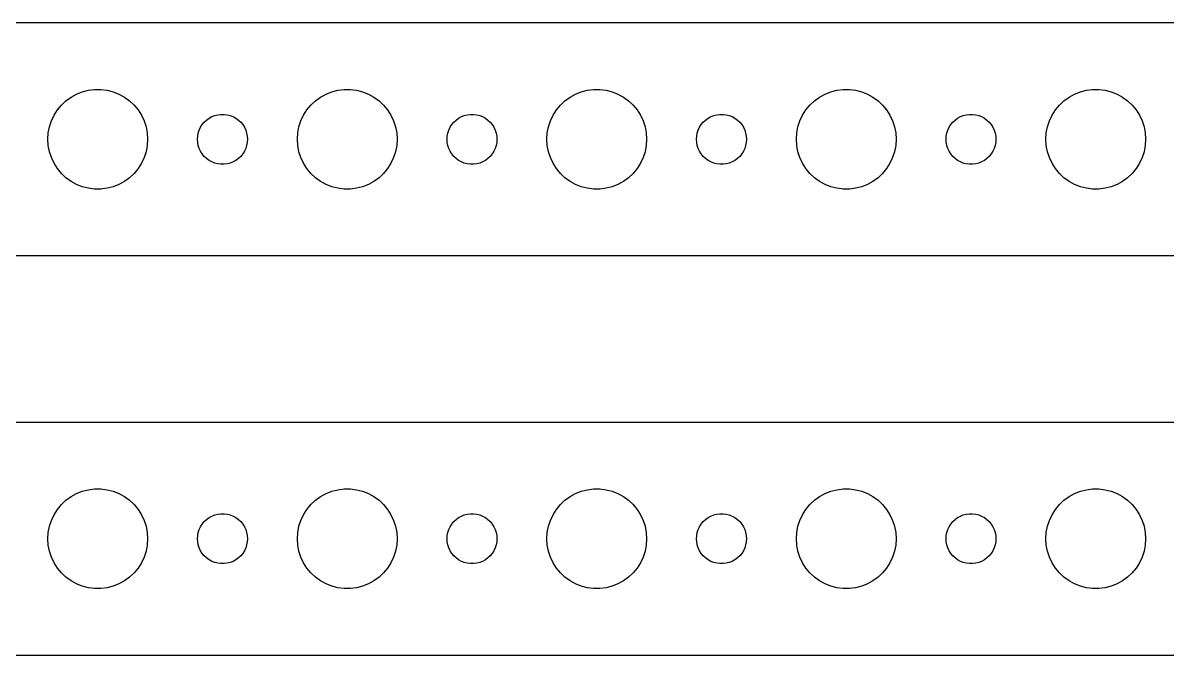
# Model space of a CAD drawing. Header units: metres. Extents: x -254 to 254, y 17 to 55.
# Drawn here: x -132 to -63.2, y 17 to 55 of the extents above; entities that cross this region are included whole.
import ezdxf

# ---------------------------------------------------------------- set-up
doc = ezdxf.new("R2010")
doc.units = ezdxf.units.M

msp = doc.modelspace()

# ---------------------------------------------------------------- linework, layer by layer
for p, q in [((249.814, 54.9901), (-249.814, 54.9901)), ((-128.427, 50.8532), (-128.062, 50.9469)), ((-128.062, 50.9469), (-127.688, 50.9941)), ((-127.688, 50.9941), (-127.312, 50.9941)), ((-127.312, 50.9941), (-126.938, 50.9469)), ((-126.938, 50.9469), (-126.573, 50.8532)), ((-113.427, 50.8532), (-113.062, 50.9469)), ((-113.062, 50.9469), (-112.688, 50.9941)), ((-112.688, 50.9941), (-112.312, 50.9941)), ((-112.312, 50.9941), (-111.938, 50.9469)), ((-111.938, 50.9469), (-111.573, 50.8532)), ((-98.427, 50.8532), (-98.0621, 50.9469)), ((-98.0621, 50.9469), (-97.6884, 50.9941)), ((-97.6884, 50.9941), (-97.3116, 50.9941)), ((-97.3116, 50.9941), (-96.9379, 50.9469)), ((-96.9379, 50.9469), (-96.573, 50.8532)), ((-83.427, 50.8532), (-83.0621, 50.9469)), ((-83.0621, 50.9469), (-82.6884, 50.9941)), ((-82.6884, 50.9941), (-82.3116, 50.9941)), ((-82.3116, 50.9941), (-81.9379, 50.9469)), ((-81.9379, 50.9469), (-81.573, 50.8532)), ((-68.427, 50.8532), (-68.0621, 50.9469)), ((-68.0621, 50.9469), (-67.6884, 50.9941)), ((-67.6884, 50.9941), (-67.3116, 50.9941)), ((-67.3116, 50.9941), (-66.9379, 50.9469)), ((-66.9379, 50.9469), (-66.573, 50.8532)), ((-129.687, 50.0536), (-129.412, 50.3115)), ((-129.412, 50.3115), (-129.107, 50.533)), ((-129.107, 50.533), (-128.777, 50.7145)), ((-128.777, 50.7145), (-128.427, 50.8532)), ((-126.573, 50.8532), (-126.223, 50.7145)), ((-126.223, 50.7145), (-125.893, 50.533)), ((-125.893, 50.533), (-125.588, 50.3115)), ((-125.588, 50.3115), (-125.313, 50.0536)), ((-114.687, 50.0536), (-114.412, 50.3115)), ((-114.412, 50.3115), (-114.107, 50.533)), ((-114.107, 50.533), (-113.777, 50.7145)), ((-113.777, 50.7145), (-113.427, 50.8532)), ((-111.573, 50.8532), (-111.223, 50.7145)), ((-111.223, 50.7145), (-110.893, 50.533)), ((-110.893, 50.533), (-110.588, 50.3115)), ((-110.588, 50.3115), (-110.313, 50.0536)), ((-99.6869, 50.0536), (-99.4123, 50.3115)), ((-99.4123, 50.3115), (-99.1075, 50.533)), ((-99.1075, 50.533), (-98.7773, 50.7145)), ((-98.7773, 50.7145), (-98.427, 50.8532)), ((-96.573, 50.8532), (-96.2227, 50.7145)), ((-96.2227, 50.7145), (-95.8925, 50.533)), ((-95.8925, 50.533), (-95.5877, 50.3115)), ((-95.5877, 50.3115), (-95.3131, 50.0536)), ((-84.6869, 50.0536), (-84.4123, 50.3115)), ((-84.4123, 50.3115), (-84.1075, 50.533)), ((-84.1075, 50.533), (-83.7773, 50.7145)), ((-83.7773, 50.7145), (-83.427, 50.8532)), ((-81.573, 50.8532), (-81.2227, 50.7145)), ((-81.2227, 50.7145), (-80.8925, 50.533)), ((-80.8925, 50.533), (-80.5877, 50.3115)), ((-80.5877, 50.3115), (-80.3131, 50.0536)), ((-69.6869, 50.0536), (-69.4123, 50.3115)), ((-69.4123, 50.3115), (-69.1075, 50.533)), ((-69.1075, 50.533), (-68.7773, 50.7145)), ((-68.7773, 50.7145), (-68.427, 50.8532)), ((-66.573, 50.8532), (-66.2227, 50.7145)), ((-66.2227, 50.7145), (-65.8925, 50.533)), ((-65.8925, 50.533), (-65.5877, 50.3115)), ((-65.5877, 50.3115), (-65.3131, 50.0536)), ((-130.129, 49.4453), (-129.927, 49.7634)), ((-129.927, 49.7634), (-129.687, 50.0536)), ((-125.313, 50.0536), (-125.073, 49.7634)), ((-125.073, 49.7634), (-124.871, 49.4453)), ((-115.129, 49.4453), (-114.927, 49.7634)), ((-114.927, 49.7634), (-114.687, 50.0536)), ((-110.313, 50.0536), (-110.073, 49.7634)), ((-110.073, 49.7634), (-109.871, 49.4453)), ((-100.129, 49.4453), (-99.927, 49.7634)), ((-99.927, 49.7634), (-99.6869, 50.0536)), ((-95.3131, 50.0536), (-95.073, 49.7634)), ((-95.073, 49.7634), (-94.8711, 49.4453)), ((-85.1289, 49.4453), (-84.927, 49.7634)), ((-84.927, 49.7634), (-84.6869, 50.0536)), ((-80.3131, 50.0536), (-80.073, 49.7634)), ((-80.073, 49.7634), (-79.8711, 49.4453)), ((-70.1289, 49.4453), (-69.927, 49.7634)), ((-69.927, 49.7634), (-69.6869, 50.0536)), ((-65.3131, 50.0536), (-65.073, 49.7634)), ((-65.073, 49.7634), (-64.8711, 49.4453)), ((-130.406, 48.7461), (-130.289, 49.1044)), ((-130.289, 49.1044), (-130.129, 49.4453)), ((-124.871, 49.4453), (-124.711, 49.1044)), ((-124.711, 49.1044), (-124.594, 48.7461)), ((-121.314, 48.7226), (-121.214, 48.8817)), ((-121.214, 48.8817), (-121.093, 49.0268)), ((-121.093, 49.0268), (-120.956, 49.1558)), ((-120.956, 49.1558), (-120.804, 49.2665)), ((-120.804, 49.2665), (-120.639, 49.3572)), ((-120.639, 49.3572), (-120.464, 49.4266)), ((-120.464, 49.4266), (-120.281, 49.4734)), ((-120.281, 49.4734), (-120.094, 49.497)), ((-120.094, 49.497), (-119.906, 49.497)), ((-119.906, 49.497), (-119.719, 49.4734)), ((-119.719, 49.4734), (-119.536, 49.4266)), ((-119.536, 49.4266), (-119.361, 49.3572)), ((-119.361, 49.3572), (-119.196, 49.2665)), ((-119.196, 49.2665), (-119.044, 49.1558)), ((-119.044, 49.1558), (-118.907, 49.0268)), ((-118.907, 49.0268), (-118.786, 48.8817)), ((-118.786, 48.8817), (-118.686, 48.7226)), ((-115.406, 48.7461), (-115.289, 49.1044)), ((-115.289, 49.1044), (-115.129, 49.4453)), ((-109.871, 49.4453), (-109.711, 49.1044)), ((-109.711, 49.1044), (-109.594, 48.7461)), ((-106.314, 48.7226), (-106.214, 48.8817)), ((-106.214, 48.8817), (-106.093, 49.0268)), ((-106.093, 49.0268), (-105.956, 49.1558)), ((-105.956, 49.1558), (-105.804, 49.2665)), ((-105.804, 49.2665), (-105.639, 49.3572)), ((-105.639, 49.3572), (-105.464, 49.4266)), ((-105.464, 49.4266), (-105.281, 49.4734)), ((-105.281, 49.4734), (-105.094, 49.497)), ((-105.094, 49.497), (-104.906, 49.497)), ((-104.906, 49.497), (-104.719, 49.4734)), ((-104.719, 49.4734), (-104.536, 49.4266)), ((-104.536, 49.4266), (-104.361, 49.3572)), ((-104.361, 49.3572), (-104.196, 49.2665)), ((-104.196, 49.2665), (-104.044, 49.1558)), ((-104.044, 49.1558), (-103.907, 49.0268)), ((-103.907, 49.0268), (-103.786, 48.8817)), ((-103.786, 48.8817), (-103.686, 48.7226)), ((-100.406, 48.7461), (-100.289, 49.1044)), ((-100.289, 49.1044), (-100.129, 49.4453)), ((-94.8711, 49.4453), (-94.7107, 49.1044)), ((-94.7107, 49.1044), (-94.5943, 48.7461)), ((-91.3145, 48.7226), (-91.2135, 48.8817)), ((-91.2135, 48.8817), (-91.0934, 49.0268)), ((-91.0934, 49.0268), (-90.9561, 49.1558)), ((-90.9561, 49.1558), (-90.8037, 49.2665)), ((-90.8037, 49.2665), (-90.6387, 49.3572)), ((-90.6387, 49.3572), (-90.4635, 49.4266)), ((-90.4635, 49.4266), (-90.2811, 49.4734)), ((-90.2811, 49.4734), (-90.0942, 49.497)), ((-90.0942, 49.497), (-89.9058, 49.497)), ((-89.9058, 49.497), (-89.7189, 49.4734)), ((-89.7189, 49.4734), (-89.5365, 49.4266)), ((-89.5365, 49.4266), (-89.3613, 49.3572)), ((-89.3613, 49.3572), (-89.1963, 49.2665)), ((-89.1963, 49.2665), (-89.0439, 49.1558)), ((-89.0439, 49.1558), (-88.9065, 49.0268)), ((-88.9065, 49.0268), (-88.7865, 48.8817)), ((-88.7865, 48.8817), (-88.6855, 48.7226)), ((-85.4057, 48.7461), (-85.2893, 49.1044)), ((-85.2893, 49.1044), (-85.1289, 49.4453)), ((-79.8711, 49.4453), (-79.7107, 49.1044)), ((-79.7107, 49.1044), (-79.5943, 48.7461)), ((-76.3145, 48.7226), (-76.2135, 48.8817)), ((-76.2135, 48.8817), (-76.0934, 49.0268)), ((-76.0934, 49.0268), (-75.9561, 49.1558)), ((-75.9561, 49.1558), (-75.8037, 49.2665)), ((-75.8037, 49.2665), (-75.6387, 49.3572)), ((-75.6387, 49.3572), (-75.4635, 49.4266)), ((-75.4635, 49.4266), (-75.2811, 49.4734)), ((-75.2811, 49.4734), (-75.0942, 49.497)), ((-75.0942, 49.497), (-74.9058, 49.497)), ((-74.9058, 49.497), (-74.7189, 49.4734)), ((-74.7189, 49.4734), (-74.5365, 49.4266)), ((-74.5365, 49.4266), (-74.3613, 49.3572)), ((-74.3613, 49.3572), (-74.1963, 49.2665)), ((-74.1963, 49.2665), (-74.0439, 49.1558)), ((-74.0439, 49.1558), (-73.9065, 49.0268)), ((-73.9065, 49.0268), (-73.7865, 48.8817)), ((-73.7865, 48.8817), (-73.6855, 48.7226)), ((-70.4057, 48.7461), (-70.2893, 49.1044)), ((-70.2893, 49.1044), (-70.1289, 49.4453)), ((-64.8711, 49.4453), (-64.7107, 49.1044)), ((-64.7107, 49.1044), (-64.5943, 48.7461)), ((-130.5, 48), (-130.476, 48.376)), ((-130.476, 48.376), (-130.406, 48.7461)), ((-124.594, 48.7461), (-124.524, 48.376)), ((-124.524, 48.376), (-124.5, 48)), ((-121.5, 48), (-121.488, 48.188)), ((-121.488, 48.188), (-121.453, 48.373)), ((-121.453, 48.373), (-121.395, 48.5522)), ((-121.395, 48.5522), (-121.314, 48.7226)), ((-118.686, 48.7226), (-118.605, 48.5522)), ((-118.605, 48.5522), (-118.547, 48.373)), ((-118.547, 48.373), (-118.512, 48.188)), ((-118.512, 48.188), (-118.5, 48)), ((-115.5, 48), (-115.476, 48.376)), ((-115.476, 48.376), (-115.406, 48.7461)), ((-109.594, 48.7461), (-109.524, 48.376)), ((-109.524, 48.376), (-109.5, 48)), ((-106.5, 48), (-106.488, 48.188)), ((-106.488, 48.188), (-106.453, 48.373)), ((-106.453, 48.373), (-106.395, 48.5522)), ((-106.395, 48.5522), (-106.314, 48.7226)), ((-103.686, 48.7226), (-103.605, 48.5522)), ((-103.605, 48.5522), (-103.547, 48.373)), ((-103.547, 48.373), (-103.512, 48.188)), ((-103.512, 48.188), (-103.5, 48)), ((-100.5, 48), (-100.476, 48.376)), ((-100.476, 48.376), (-100.406, 48.7461)), ((-94.5943, 48.7461), (-94.5237, 48.376)), ((-94.5237, 48.376), (-94.5, 48)), ((-91.5, 48), (-91.4882, 48.188)), ((-91.4882, 48.188), (-91.4529, 48.373)), ((-91.4529, 48.373), (-91.3947, 48.5522)), ((-91.3947, 48.5522), (-91.3145, 48.7226)), ((-88.6855, 48.7226), (-88.6053, 48.5522)), ((-88.6053, 48.5522), (-88.5471, 48.373)), ((-88.5471, 48.373), (-88.5118, 48.188)), ((-88.5118, 48.188), (-88.5, 48)), ((-85.5, 48), (-85.4763, 48.376)), ((-85.4763, 48.376), (-85.4057, 48.7461)), ((-79.5943, 48.7461), (-79.5237, 48.376)), ((-79.5237, 48.376), (-79.5, 48)), ((-76.5, 48), (-76.4882, 48.188)), ((-76.4882, 48.188), (-76.4529, 48.373)), ((-76.4529, 48.373), (-76.3947, 48.5522)), ((-76.3947, 48.5522), (-76.3145, 48.7226)), ((-73.6855, 48.7226), (-73.6053, 48.5522)), ((-73.6053, 48.5522), (-73.5471, 48.373)), ((-73.5471, 48.373), (-73.5118, 48.188)), ((-73.5118, 48.188), (-73.5, 48)), ((-70.5, 48), (-70.4763, 48.376)), ((-70.4763, 48.376), (-70.4057, 48.7461)), ((-64.5943, 48.7461), (-64.5237, 48.376)), ((-64.5237, 48.376), (-64.5, 48)), ((-130.476, 47.624), (-130.5, 48)), ((-130.406, 47.2539), (-130.476, 47.624)), ((-124.524, 47.624), (-124.594, 47.2539)), ((-124.5, 48), (-124.524, 47.624)), ((-121.488, 47.812), (-121.5, 48)), ((-121.453, 47.627), (-121.488, 47.812)), ((-121.395, 47.4478), (-121.453, 47.627)), ((-118.547, 47.627), (-118.605, 47.4478)), ((-118.512, 47.812), (-118.547, 47.627)), ((-118.5, 48), (-118.512, 47.812)), ((-115.476, 47.624), (-115.5, 48)), ((-115.406, 47.2539), (-115.476, 47.624)), ((-109.524, 47.624), (-109.594, 47.2539)), ((-109.5, 48), (-109.524, 47.624)), ((-106.488, 47.812), (-106.5, 48)), ((-106.453, 47.627), (-106.488, 47.812)), ((-106.395, 47.4478), (-106.453, 47.627)), ((-103.547, 47.627), (-103.605, 47.4478)), ((-103.512, 47.812), (-103.547, 47.627)), ((-103.5, 48), (-103.512, 47.812)), ((-100.476, 47.624), (-100.5, 48)), ((-100.406, 47.2539), (-100.476, 47.624)), ((-94.5237, 47.624), (-94.5943, 47.2539)), ((-94.5, 48), (-94.5237, 47.624)), ((-91.4882, 47.812), (-91.5, 48)), ((-91.4529, 47.627), (-91.4882, 47.812)), ((-91.3947, 47.4478), (-91.4529, 47.627)), ((-88.5471, 47.627), (-88.6053, 47.4478)), ((-88.5118, 47.812), (-88.5471, 47.627)), ((-88.5, 48), (-88.5118, 47.812)), ((-85.4763, 47.624), (-85.5, 48)), ((-85.4057, 47.2539), (-85.4763, 47.624)), ((-79.5237, 47.624), (-79.5943, 47.2539)), ((-79.5, 48), (-79.5237, 47.624)), ((-76.4882, 47.812), (-76.5, 48)), ((-76.4529, 47.627), (-76.4882, 47.812)), ((-76.3947, 47.4478), (-76.4529, 47.627)), ((-73.5471, 47.627), (-73.6053, 47.4478)), ((-73.5118, 47.812), (-73.5471, 47.627)), ((-73.5, 48), (-73.5118, 47.812)), ((-70.4763, 47.624), (-70.5, 48)), ((-70.4057, 47.2539), (-70.4763, 47.624)), ((-64.5237, 47.624), (-64.5943, 47.2539)), ((-64.5, 48), (-64.5237, 47.624)), ((-130.289, 46.8956), (-130.406, 47.2539)), ((-130.129, 46.5547), (-130.289, 46.8956)), ((-124.711, 46.8956), (-124.871, 46.5547)), ((-124.594, 47.2539), (-124.711, 46.8956)), ((-121.314, 47.2774), (-121.395, 47.4478)), ((-121.214, 47.1183), (-121.314, 47.2774)), ((-121.093, 46.9732), (-121.214, 47.1183)), ((-120.956, 46.8442), (-121.093, 46.9732)), ((-120.804, 46.7335), (-120.956, 46.8442)), ((-119.044, 46.8442), (-119.196, 46.7335)), ((-118.907, 46.9732), (-119.044, 46.8442)), ((-118.786, 47.1183), (-118.907, 46.9732)), ((-118.686, 47.2774), (-118.786, 47.1183)), ((-118.605, 47.4478), (-118.686, 47.2774)), ((-115.289, 46.8956), (-115.406, 47.2539)), ((-115.129, 46.5547), (-115.289, 46.8956)), ((-109.711, 46.8956), (-109.871, 46.5547)), ((-109.594, 47.2539), (-109.711, 46.8956)), ((-106.314, 47.2774), (-106.395, 47.4478)), ((-106.214, 47.1183), (-106.314, 47.2774)), ((-106.093, 46.9732), (-106.214, 47.1183)), ((-105.956, 46.8442), (-106.093, 46.9732)), ((-105.804, 46.7335), (-105.956, 46.8442)), ((-104.044, 46.8442), (-104.196, 46.7335)), ((-103.907, 46.9732), (-104.044, 46.8442)), ((-103.786, 47.1183), (-103.907, 46.9732)), ((-103.686, 47.2774), (-103.786, 47.1183)), ((-103.605, 47.4478), (-103.686, 47.2774)), ((-100.289, 46.8956), (-100.406, 47.2539)), ((-100.129, 46.5547), (-100.289, 46.8956)), ((-94.7107, 46.8956), (-94.8711, 46.5547)), ((-94.5943, 47.2539), (-94.7107, 46.8956)), ((-91.3145, 47.2774), (-91.3947, 47.4478)), ((-91.2135, 47.1183), (-91.3145, 47.2774)), ((-91.0934, 46.9732), (-91.2135, 47.1183)), ((-90.9561, 46.8442), (-91.0934, 46.9732)), ((-90.8037, 46.7335), (-90.9561, 46.8442)), ((-89.0439, 46.8442), (-89.1963, 46.7335)), ((-88.9065, 46.9732), (-89.0439, 46.8442)), ((-88.7865, 47.1183), (-88.9065, 46.9732)), ((-88.6855, 47.2774), (-88.7865, 47.1183)), ((-88.6053, 47.4478), (-88.6855, 47.2774)), ((-85.2893, 46.8956), (-85.4057, 47.2539)), ((-85.1289, 46.5547), (-85.2893, 46.8956)), ((-79.7107, 46.8956), (-79.8711, 46.5547)), ((-79.5943, 47.2539), (-79.7107, 46.8956)), ((-76.3145, 47.2774), (-76.3947, 47.4478)), ((-76.2135, 47.1183), (-76.3145, 47.2774)), ((-76.0934, 46.9732), (-76.2135, 47.1183)), ((-75.9561, 46.8442), (-76.0934, 46.9732)), ((-75.8037, 46.7335), (-75.9561, 46.8442)), ((-74.0439, 46.8442), (-74.1963, 46.7335)), ((-73.9065, 46.9732), (-74.0439, 46.8442)), ((-73.7865, 47.1183), (-73.9065, 46.9732)), ((-73.6855, 47.2774), (-73.7865, 47.1183)), ((-73.6053, 47.4478), (-73.6855, 47.2774)), ((-70.2893, 46.8956), (-70.4057, 47.2539)), ((-70.1289, 46.5547), (-70.2893, 46.8956)), ((-64.7107, 46.8956), (-64.8711, 46.5547)), ((-64.5943, 47.2539), (-64.7107, 46.8956)), ((-129.927, 46.2366), (-130.129, 46.5547)), ((-129.687, 45.9464), (-129.927, 46.2366)), ((-125.073, 46.2366), (-125.313, 45.9464)), ((-124.871, 46.5547), (-125.073, 46.2366)), ((-120.639, 46.6428), (-120.804, 46.7335)), ((-120.464, 46.5734), (-120.639, 46.6428)), ((-120.281, 46.5266), (-120.464, 46.5734)), ((-120.094, 46.503), (-120.281, 46.5266)), ((-119.906, 46.503), (-120.094, 46.503)), ((-119.719, 46.5266), (-119.906, 46.503)), ((-119.536, 46.5734), (-119.719, 46.5266)), ((-119.361, 46.6428), (-119.536, 46.5734)), ((-119.196, 46.7335), (-119.361, 46.6428)), ((-114.927, 46.2366), (-115.129, 46.5547)), ((-114.687, 45.9464), (-114.927, 46.2366)), ((-110.073, 46.2366), (-110.313, 45.9464)), ((-109.871, 46.5547), (-110.073, 46.2366)), ((-105.639, 46.6428), (-105.804, 46.7335)), ((-105.464, 46.5734), (-105.639, 46.6428)), ((-105.281, 46.5266), (-105.464, 46.5734)), ((-105.094, 46.503), (-105.281, 46.5266)), ((-104.906, 46.503), (-105.094, 46.503)), ((-104.719, 46.5266), (-104.906, 46.503)), ((-104.536, 46.5734), (-104.719, 46.5266)), ((-104.361, 46.6428), (-104.536, 46.5734)), ((-104.196, 46.7335), (-104.361, 46.6428)), ((-99.927, 46.2366), (-100.129, 46.5547)), ((-99.6869, 45.9464), (-99.927, 46.2366)), ((-95.073, 46.2366), (-95.3131, 45.9464)), ((-94.8711, 46.5547), (-95.073, 46.2366)), ((-90.6387, 46.6428), (-90.8037, 46.7335)), ((-90.4635, 46.5734), (-90.6387, 46.6428)), ((-90.2811, 46.5266), (-90.4635, 46.5734)), ((-90.0942, 46.503), (-90.2811, 46.5266)), ((-89.9058, 46.503), (-90.0942, 46.503)), ((-89.7189, 46.5266), (-89.9058, 46.503)), ((-89.5365, 46.5734), (-89.7189, 46.5266)), ((-89.3613, 46.6428), (-89.5365, 46.5734)), ((-89.1963, 46.7335), (-89.3613, 46.6428)), ((-84.927, 46.2366), (-85.1289, 46.5547)), ((-84.6869, 45.9464), (-84.927, 46.2366)), ((-80.073, 46.2366), (-80.3131, 45.9464)), ((-79.8711, 46.5547), (-80.073, 46.2366)), ((-75.6387, 46.6428), (-75.8037, 46.7335)), ((-75.4635, 46.5734), (-75.6387, 46.6428)), ((-75.2811, 46.5266), (-75.4635, 46.5734)), ((-75.0942, 46.503), (-75.2811, 46.5266)), ((-74.9058, 46.503), (-75.0942, 46.503)), ((-74.7189, 46.5266), (-74.9058, 46.503)), ((-74.5365, 46.5734), (-74.7189, 46.5266)), ((-74.3613, 46.6428), (-74.5365, 46.5734)), ((-74.1963, 46.7335), (-74.3613, 46.6428)), ((-69.927, 46.2366), (-70.1289, 46.5547)), ((-69.6869, 45.9464), (-69.927, 46.2366)), ((-65.073, 46.2366), (-65.3131, 45.9464)), ((-64.8711, 46.5547), (-65.073, 46.2366)), ((-129.412, 45.6885), (-129.687, 45.9464)), ((-129.107, 45.467), (-129.412, 45.6885)), ((-128.777, 45.2855), (-129.107, 45.467)), ((-125.893, 45.467), (-126.223, 45.2855)), ((-125.588, 45.6885), (-125.893, 45.467)), ((-125.313, 45.9464), (-125.588, 45.6885)), ((-114.412, 45.6885), (-114.687, 45.9464)), ((-114.107, 45.467), (-114.412, 45.6885)), ((-113.777, 45.2855), (-114.107, 45.467)), ((-110.893, 45.467), (-111.223, 45.2855)), ((-110.588, 45.6885), (-110.893, 45.467)), ((-110.313, 45.9464), (-110.588, 45.6885)), ((-99.4123, 45.6885), (-99.6869, 45.9464)), ((-99.1075, 45.467), (-99.4123, 45.6885)), ((-98.7773, 45.2855), (-99.1075, 45.467)), ((-95.8925, 45.467), (-96.2227, 45.2855)), ((-95.5877, 45.6885), (-95.8925, 45.467)), ((-95.3131, 45.9464), (-95.5877, 45.6885)), ((-84.4123, 45.6885), (-84.6869, 45.9464)), ((-84.1075, 45.467), (-84.4123, 45.6885)), ((-83.7773, 45.2855), (-84.1075, 45.467)), ((-80.8925, 45.467), (-81.2227, 45.2855)), ((-80.5877, 45.6885), (-80.8925, 45.467)), ((-80.3131, 45.9464), (-80.5877, 45.6885)), ((-69.4123, 45.6885), (-69.6869, 45.9464)), ((-69.1075, 45.467), (-69.4123, 45.6885)), ((-68.7773, 45.2855), (-69.1075, 45.467)), ((-65.8925, 45.467), (-66.2227, 45.2855)), ((-65.5877, 45.6885), (-65.8925, 45.467)), ((-65.3131, 45.9464), (-65.5877, 45.6885)), ((-128.427, 45.1468), (-128.777, 45.2855)), ((-128.062, 45.0531), (-128.427, 45.1468)), ((-127.688, 45.0059), (-128.062, 45.0531)), ((-127.312, 45.0059), (-127.688, 45.0059)), ((-126.938, 45.0531), (-127.312, 45.0059)), ((-126.573, 45.1468), (-126.938, 45.0531)), ((-126.223, 45.2855), (-126.573, 45.1468)), ((-113.427, 45.1468), (-113.777, 45.2855)), ((-113.062, 45.0531), (-113.427, 45.1468)), ((-112.688, 45.0059), (-113.062, 45.0531)), ((-112.312, 45.0059), (-112.688, 45.0059)), ((-111.938, 45.0531), (-112.312, 45.0059)), ((-111.573, 45.1468), (-111.938, 45.0531)), ((-111.223, 45.2855), (-111.573, 45.1468)), ((-98.427, 45.1468), (-98.7773, 45.2855)), ((-98.0621, 45.0531), (-98.427, 45.1468)), ((-97.6884, 45.0059), (-98.0621, 45.0531)), ((-97.3116, 45.0059), (-97.6884, 45.0059)), ((-96.9379, 45.0531), (-97.3116, 45.0059)), ((-96.573, 45.1468), (-96.9379, 45.0531)), ((-96.2227, 45.2855), (-96.573, 45.1468)), ((-83.427, 45.1468), (-83.7773, 45.2855)), ((-83.0621, 45.0531), (-83.427, 45.1468)), ((-82.6884, 45.0059), (-83.0621, 45.0531)), ((-82.3116, 45.0059), (-82.6884, 45.0059)), ((-81.9379, 45.0531), (-82.3116, 45.0059)), ((-81.573, 45.1468), (-81.9379, 45.0531)), ((-81.2227, 45.2855), (-81.573, 45.1468)), ((-68.427, 45.1468), (-68.7773, 45.2855)), ((-68.0621, 45.0531), (-68.427, 45.1468)), ((-67.6884, 45.0059), (-68.0621, 45.0531)), ((-67.3116, 45.0059), (-67.6884, 45.0059)), ((-66.9379, 45.0531), (-67.3116, 45.0059)), ((-66.573, 45.1468), (-66.9379, 45.0531)), ((-66.2227, 45.2855), (-66.573, 45.1468)), ((-249.814, 41.0099), (249.814, 41.0099)), ((249.814, 30.9901), (-249.814, 30.9901)), ((-128.777, 26.7145), (-128.427, 26.8532)), ((-128.427, 26.8532), (-128.062, 26.9469)), ((-128.062, 26.9469), (-127.688, 26.9941)), ((-127.688, 26.9941), (-127.312, 26.9941)), ((-127.312, 26.9941), (-126.938, 26.9469)), ((-126.938, 26.9469), (-126.573, 26.8532)), ((-126.573, 26.8532), (-126.223, 26.7145)), ((-113.777, 26.7145), (-113.427, 26.8532)), ((-113.427, 26.8532), (-113.062, 26.9469)), ((-113.062, 26.9469), (-112.688, 26.9941)), ((-112.688, 26.9941), (-112.312, 26.9941)), ((-112.312, 26.9941), (-111.938, 26.9469)), ((-111.938, 26.9469), (-111.573, 26.8532)), ((-111.573, 26.8532), (-111.223, 26.7145)), ((-98.7773, 26.7145), (-98.427, 26.8532)), ((-98.427, 26.8532), (-98.0621, 26.9469)), ((-98.0621, 26.9469), (-97.6884, 26.9941)), ((-97.6884, 26.9941), (-97.3116, 26.9941)), ((-97.3116, 26.9941), (-96.9379, 26.9469)), ((-96.9379, 26.9469), (-96.573, 26.8532)), ((-96.573, 26.8532), (-96.2227, 26.7145)), ((-83.7773, 26.7145), (-83.427, 26.8532)), ((-83.427, 26.8532), (-83.0621, 26.9469)), ((-83.0621, 26.9469), (-82.6884, 26.9941)), ((-82.6884, 26.9941), (-82.3116, 26.9941)), ((-82.3116, 26.9941), (-81.9379, 26.9469)), ((-81.9379, 26.9469), (-81.573, 26.8532)), ((-81.573, 26.8532), (-81.2227, 26.7145)), ((-68.7773, 26.7145), (-68.427, 26.8532)), ((-68.427, 26.8532), (-68.0621, 26.9469)), ((-68.0621, 26.9469), (-67.6884, 26.9941)), ((-67.6884, 26.9941), (-67.3116, 26.9941)), ((-67.3116, 26.9941), (-66.9379, 26.9469)), ((-66.9379, 26.9469), (-66.573, 26.8532)), ((-66.573, 26.8532), (-66.2227, 26.7145)), ((-129.687, 26.0536), (-129.412, 26.3115)), ((-129.412, 26.3115), (-129.107, 26.533)), ((-129.107, 26.533), (-128.777, 26.7145)), ((-126.223, 26.7145), (-125.893, 26.533)), ((-125.893, 26.533), (-125.588, 26.3115)), ((-125.588, 26.3115), (-125.313, 26.0536)), ((-114.687, 26.0536), (-114.412, 26.3115)), ((-114.412, 26.3115), (-114.107, 26.533)), ((-114.107, 26.533), (-113.777, 26.7145)), ((-111.223, 26.7145), (-110.893, 26.533)), ((-110.893, 26.533), (-110.588, 26.3115)), ((-110.588, 26.3115), (-110.313, 26.0536)), ((-99.6869, 26.0536), (-99.4123, 26.3115)), ((-99.4123, 26.3115), (-99.1075, 26.533)), ((-99.1075, 26.533), (-98.7773, 26.7145)), ((-96.2227, 26.7145), (-95.8925, 26.533)), ((-95.8925, 26.533), (-95.5877, 26.3115)), ((-95.5877, 26.3115), (-95.3131, 26.0536)), ((-84.6869, 26.0536), (-84.4123, 26.3115)), ((-84.4123, 26.3115), (-84.1075, 26.533)), ((-84.1075, 26.533), (-83.7773, 26.7145)), ((-81.2227, 26.7145), (-80.8925, 26.533)), ((-80.8925, 26.533), (-80.5877, 26.3115)), ((-80.5877, 26.3115), (-80.3131, 26.0536)), ((-69.6869, 26.0536), (-69.4123, 26.3115)), ((-69.4123, 26.3115), (-69.1075, 26.533)), ((-69.1075, 26.533), (-68.7773, 26.7145)), ((-66.2227, 26.7145), (-65.8925, 26.533)), ((-65.8925, 26.533), (-65.5877, 26.3115)), ((-65.5877, 26.3115), (-65.3131, 26.0536)), ((-130.129, 25.4453), (-129.927, 25.7634)), ((-129.927, 25.7634), (-129.687, 26.0536)), ((-125.313, 26.0536), (-125.073, 25.7634)), ((-125.073, 25.7634), (-124.871, 25.4453)), ((-120.464, 25.4266), (-120.281, 25.4734)), ((-120.281, 25.4734), (-120.094, 25.497)), ((-120.094, 25.497), (-119.906, 25.497)), ((-119.906, 25.497), (-119.719, 25.4734)), ((-119.719, 25.4734), (-119.536, 25.4266)), ((-115.129, 25.4453), (-114.927, 25.7634)), ((-114.927, 25.7634), (-114.687, 26.0536)), ((-110.313, 26.0536), (-110.073, 25.7634)), ((-110.073, 25.7634), (-109.871, 25.4453)), ((-105.464, 25.4266), (-105.281, 25.4734)), ((-105.281, 25.4734), (-105.094, 25.497)), ((-105.094, 25.497), (-104.906, 25.497)), ((-104.906, 25.497), (-104.719, 25.4734)), ((-104.719, 25.4734), (-104.536, 25.4266)), ((-100.129, 25.4453), (-99.927, 25.7634)), ((-99.927, 25.7634), (-99.6869, 26.0536)), ((-95.3131, 26.0536), (-95.073, 25.7634)), ((-95.073, 25.7634), (-94.8711, 25.4453)), ((-90.4635, 25.4266), (-90.2811, 25.4734)), ((-90.2811, 25.4734), (-90.0942, 25.497)), ((-90.0942, 25.497), (-89.9058, 25.497)), ((-89.9058, 25.497), (-89.7189, 25.4734)), ((-89.7189, 25.4734), (-89.5365, 25.4266)), ((-85.1289, 25.4453), (-84.927, 25.7634)), ((-84.927, 25.7634), (-84.6869, 26.0536)), ((-80.3131, 26.0536), (-80.073, 25.7634)), ((-80.073, 25.7634), (-79.8711, 25.4453)), ((-75.4635, 25.4266), (-75.2811, 25.4734)), ((-75.2811, 25.4734), (-75.0942, 25.497)), ((-75.0942, 25.497), (-74.9058, 25.497)), ((-74.9058, 25.497), (-74.7189, 25.4734)), ((-74.7189, 25.4734), (-74.5365, 25.4266)), ((-70.1289, 25.4453), (-69.927, 25.7634)), ((-69.927, 25.7634), (-69.6869, 26.0536)), ((-65.3131, 26.0536), (-65.073, 25.7634)), ((-65.073, 25.7634), (-64.8711, 25.4453)), ((-130.406, 24.7461), (-130.289, 25.1044)), ((-130.289, 25.1044), (-130.129, 25.4453)), ((-124.871, 25.4453), (-124.711, 25.1044)), ((-124.711, 25.1044), (-124.594, 24.7461)), ((-121.314, 24.7226), (-121.214, 24.8817)), ((-121.214, 24.8817), (-121.093, 25.0268)), ((-121.093, 25.0268), (-120.956, 25.1558)), ((-120.956, 25.1558), (-120.804, 25.2665)), ((-120.804, 25.2665), (-120.639, 25.3572)), ((-120.639, 25.3572), (-120.464, 25.4266)), ((-119.536, 25.4266), (-119.361, 25.3572)), ((-119.361, 25.3572), (-119.196, 25.2665)), ((-119.196, 25.2665), (-119.044, 25.1558)), ((-119.044, 25.1558), (-118.907, 25.0268)), ((-118.907, 25.0268), (-118.786, 24.8817)), ((-118.786, 24.8817), (-118.686, 24.7226)), ((-115.406, 24.7461), (-115.289, 25.1044)), ((-115.289, 25.1044), (-115.129, 25.4453)), ((-109.871, 25.4453), (-109.711, 25.1044)), ((-109.711, 25.1044), (-109.594, 24.7461)), ((-106.314, 24.7226), (-106.214, 24.8817)), ((-106.214, 24.8817), (-106.093, 25.0268)), ((-106.093, 25.0268), (-105.956, 25.1558)), ((-105.956, 25.1558), (-105.804, 25.2665)), ((-105.804, 25.2665), (-105.639, 25.3572)), ((-105.639, 25.3572), (-105.464, 25.4266)), ((-104.536, 25.4266), (-104.361, 25.3572)), ((-104.361, 25.3572), (-104.196, 25.2665)), ((-104.196, 25.2665), (-104.044, 25.1558)), ((-104.044, 25.1558), (-103.907, 25.0268)), ((-103.907, 25.0268), (-103.786, 24.8817)), ((-103.786, 24.8817), (-103.686, 24.7226)), ((-100.406, 24.7461), (-100.289, 25.1044)), ((-100.289, 25.1044), (-100.129, 25.4453)), ((-94.8711, 25.4453), (-94.7107, 25.1044)), ((-94.7107, 25.1044), (-94.5943, 24.7461)), ((-91.3145, 24.7226), (-91.2135, 24.8817)), ((-91.2135, 24.8817), (-91.0934, 25.0268)), ((-91.0934, 25.0268), (-90.9561, 25.1558)), ((-90.9561, 25.1558), (-90.8037, 25.2665)), ((-90.8037, 25.2665), (-90.6387, 25.3572)), ((-90.6387, 25.3572), (-90.4635, 25.4266)), ((-89.5365, 25.4266), (-89.3613, 25.3572)), ((-89.3613, 25.3572), (-89.1963, 25.2665)), ((-89.1963, 25.2665), (-89.0439, 25.1558)), ((-89.0439, 25.1558), (-88.9065, 25.0268)), ((-88.9065, 25.0268), (-88.7865, 24.8817)), ((-88.7865, 24.8817), (-88.6855, 24.7226)), ((-85.4057, 24.7461), (-85.2893, 25.1044)), ((-85.2893, 25.1044), (-85.1289, 25.4453)), ((-79.8711, 25.4453), (-79.7107, 25.1044)), ((-79.7107, 25.1044), (-79.5943, 24.7461)), ((-76.3145, 24.7226), (-76.2135, 24.8817)), ((-76.2135, 24.8817), (-76.0934, 25.0268)), ((-76.0934, 25.0268), (-75.9561, 25.1558)), ((-75.9561, 25.1558), (-75.8037, 25.2665)), ((-75.8037, 25.2665), (-75.6387, 25.3572)), ((-75.6387, 25.3572), (-75.4635, 25.4266)), ((-74.5365, 25.4266), (-74.3613, 25.3572)), ((-74.3613, 25.3572), (-74.1963, 25.2665)), ((-74.1963, 25.2665), (-74.0439, 25.1558)), ((-74.0439, 25.1558), (-73.9065, 25.0268)), ((-73.9065, 25.0268), (-73.7865, 24.8817)), ((-73.7865, 24.8817), (-73.6855, 24.7226)), ((-70.4057, 24.7461), (-70.2893, 25.1044)), ((-70.2893, 25.1044), (-70.1289, 25.4453)), ((-64.8711, 25.4453), (-64.7107, 25.1044)), ((-64.7107, 25.1044), (-64.5943, 24.7461)), ((-130.5, 24), (-130.476, 24.376)), ((-130.476, 24.376), (-130.406, 24.7461)), ((-124.594, 24.7461), (-124.524, 24.376)), ((-124.524, 24.376), (-124.5, 24)), ((-121.5, 24), (-121.488, 24.188)), ((-121.488, 24.188), (-121.453, 24.373)), ((-121.453, 24.373), (-121.395, 24.5522)), ((-121.395, 24.5522), (-121.314, 24.7226)), ((-118.686, 24.7226), (-118.605, 24.5522)), ((-118.605, 24.5522), (-118.547, 24.373)), ((-118.547, 24.373), (-118.512, 24.188)), ((-118.512, 24.188), (-118.5, 24)), ((-115.5, 24), (-115.476, 24.376)), ((-115.476, 24.376), (-115.406, 24.7461)), ((-109.594, 24.7461), (-109.524, 24.376)), ((-109.524, 24.376), (-109.5, 24)), ((-106.5, 24), (-106.488, 24.188)), ((-106.488, 24.188), (-106.453, 24.373)), ((-106.453, 24.373), (-106.395, 24.5522)), ((-106.395, 24.5522), (-106.314, 24.7226)), ((-103.686, 24.7226), (-103.605, 24.5522)), ((-103.605, 24.5522), (-103.547, 24.373)), ((-103.547, 24.373), (-103.512, 24.188)), ((-103.512, 24.188), (-103.5, 24)), ((-100.5, 24), (-100.476, 24.376)), ((-100.476, 24.376), (-100.406, 24.7461)), ((-94.5943, 24.7461), (-94.5237, 24.376)), ((-94.5237, 24.376), (-94.5, 24)), ((-91.5, 24), (-91.4882, 24.188)), ((-91.4882, 24.188), (-91.4529, 24.373)), ((-91.4529, 24.373), (-91.3947, 24.5522)), ((-91.3947, 24.5522), (-91.3145, 24.7226)), ((-88.6855, 24.7226), (-88.6053, 24.5522)), ((-88.6053, 24.5522), (-88.5471, 24.373)), ((-88.5471, 24.373), (-88.5118, 24.188)), ((-88.5118, 24.188), (-88.5, 24)), ((-85.5, 24), (-85.4763, 24.376)), ((-85.4763, 24.376), (-85.4057, 24.7461)), ((-79.5943, 24.7461), (-79.5237, 24.376)), ((-79.5237, 24.376), (-79.5, 24)), ((-76.5, 24), (-76.4882, 24.188)), ((-76.4882, 24.188), (-76.4529, 24.373)), ((-76.4529, 24.373), (-76.3947, 24.5522)), ((-76.3947, 24.5522), (-76.3145, 24.7226)), ((-73.6855, 24.7226), (-73.6053, 24.5522)), ((-73.6053, 24.5522), (-73.5471, 24.373)), ((-73.5471, 24.373), (-73.5118, 24.188)), ((-73.5118, 24.188), (-73.5, 24)), ((-70.5, 24), (-70.4763, 24.376)), ((-70.4763, 24.376), (-70.4057, 24.7461)), ((-64.5943, 24.7461), (-64.5237, 24.376)), ((-64.5237, 24.376), (-64.5, 24)), ((-130.476, 23.624), (-130.5, 24)), ((-130.406, 23.2539), (-130.476, 23.624)), ((-124.524, 23.624), (-124.594, 23.2539)), ((-124.5, 24), (-124.524, 23.624)), ((-121.488, 23.812), (-121.5, 24)), ((-121.453, 23.627), (-121.488, 23.812)), ((-121.395, 23.4478), (-121.453, 23.627)), ((-121.314, 23.2774), (-121.395, 23.4478)), ((-118.605, 23.4478), (-118.686, 23.2774)), ((-118.547, 23.627), (-118.605, 23.4478)), ((-118.512, 23.812), (-118.547, 23.627)), ((-118.5, 24), (-118.512, 23.812)), ((-115.476, 23.624), (-115.5, 24)), ((-115.406, 23.2539), (-115.476, 23.624)), ((-109.524, 23.624), (-109.594, 23.2539)), ((-109.5, 24), (-109.524, 23.624)), ((-106.488, 23.812), (-106.5, 24)), ((-106.453, 23.627), (-106.488, 23.812)), ((-106.395, 23.4478), (-106.453, 23.627)), ((-106.314, 23.2774), (-106.395, 23.4478)), ((-103.605, 23.4478), (-103.686, 23.2774)), ((-103.547, 23.627), (-103.605, 23.4478)), ((-103.512, 23.812), (-103.547, 23.627)), ((-103.5, 24), (-103.512, 23.812)), ((-100.476, 23.624), (-100.5, 24)), ((-100.406, 23.2539), (-100.476, 23.624)), ((-94.5237, 23.624), (-94.5943, 23.2539)), ((-94.5, 24), (-94.5237, 23.624)), ((-91.4882, 23.812), (-91.5, 24)), ((-91.4529, 23.627), (-91.4882, 23.812)), ((-91.3947, 23.4478), (-91.4529, 23.627)), ((-91.3145, 23.2774), (-91.3947, 23.4478)), ((-88.6053, 23.4478), (-88.6855, 23.2774)), ((-88.5471, 23.627), (-88.6053, 23.4478)), ((-88.5118, 23.812), (-88.5471, 23.627)), ((-88.5, 24), (-88.5118, 23.812)), ((-85.4763, 23.624), (-85.5, 24)), ((-85.4057, 23.2539), (-85.4763, 23.624)), ((-79.5237, 23.624), (-79.5943, 23.2539)), ((-79.5, 24), (-79.5237, 23.624)), ((-76.4882, 23.812), (-76.5, 24)), ((-76.4529, 23.627), (-76.4882, 23.812)), ((-76.3947, 23.4478), (-76.4529, 23.627)), ((-76.3145, 23.2774), (-76.3947, 23.4478)), ((-73.6053, 23.4478), (-73.6855, 23.2774)), ((-73.5471, 23.627), (-73.6053, 23.4478)), ((-73.5118, 23.812), (-73.5471, 23.627)), ((-73.5, 24), (-73.5118, 23.812)), ((-70.4763, 23.624), (-70.5, 24)), ((-70.4057, 23.2539), (-70.4763, 23.624)), ((-64.5237, 23.624), (-64.5943, 23.2539)), ((-64.5, 24), (-64.5237, 23.624)), ((-130.289, 22.8956), (-130.406, 23.2539)), ((-130.129, 22.5547), (-130.289, 22.8956)), ((-124.711, 22.8956), (-124.871, 22.5547)), ((-124.594, 23.2539), (-124.711, 22.8956)), ((-121.214, 23.1183), (-121.314, 23.2774)), ((-121.093, 22.9732), (-121.214, 23.1183)), ((-120.956, 22.8442), (-121.093, 22.9732)), ((-120.804, 22.7335), (-120.956, 22.8442)), ((-120.639, 22.6428), (-120.804, 22.7335)), ((-119.196, 22.7335), (-119.361, 22.6428)), ((-119.044, 22.8442), (-119.196, 22.7335)), ((-118.907, 22.9732), (-119.044, 22.8442)), ((-118.786, 23.1183), (-118.907, 22.9732)), ((-118.686, 23.2774), (-118.786, 23.1183)), ((-115.289, 22.8956), (-115.406, 23.2539)), ((-115.129, 22.5547), (-115.289, 22.8956)), ((-109.711, 22.8956), (-109.871, 22.5547)), ((-109.594, 23.2539), (-109.711, 22.8956)), ((-106.214, 23.1183), (-106.314, 23.2774)), ((-106.093, 22.9732), (-106.214, 23.1183)), ((-105.956, 22.8442), (-106.093, 22.9732)), ((-105.804, 22.7335), (-105.956, 22.8442)), ((-105.639, 22.6428), (-105.804, 22.7335)), ((-104.196, 22.7335), (-104.361, 22.6428)), ((-104.044, 22.8442), (-104.196, 22.7335)), ((-103.907, 22.9732), (-104.044, 22.8442)), ((-103.786, 23.1183), (-103.907, 22.9732)), ((-103.686, 23.2774), (-103.786, 23.1183)), ((-100.289, 22.8956), (-100.406, 23.2539)), ((-100.129, 22.5547), (-100.289, 22.8956)), ((-94.7107, 22.8956), (-94.8711, 22.5547)), ((-94.5943, 23.2539), (-94.7107, 22.8956)), ((-91.2135, 23.1183), (-91.3145, 23.2774)), ((-91.0934, 22.9732), (-91.2135, 23.1183)), ((-90.9561, 22.8442), (-91.0934, 22.9732)), ((-90.8037, 22.7335), (-90.9561, 22.8442)), ((-90.6387, 22.6428), (-90.8037, 22.7335)), ((-89.1963, 22.7335), (-89.3613, 22.6428)), ((-89.0439, 22.8442), (-89.1963, 22.7335)), ((-88.9065, 22.9732), (-89.0439, 22.8442)), ((-88.7865, 23.1183), (-88.9065, 22.9732)), ((-88.6855, 23.2774), (-88.7865, 23.1183)), ((-85.2893, 22.8956), (-85.4057, 23.2539)), ((-85.1289, 22.5547), (-85.2893, 22.8956)), ((-79.7107, 22.8956), (-79.8711, 22.5547)), ((-79.5943, 23.2539), (-79.7107, 22.8956)), ((-76.2135, 23.1183), (-76.3145, 23.2774)), ((-76.0934, 22.9732), (-76.2135, 23.1183)), ((-75.9561, 22.8442), (-76.0934, 22.9732)), ((-75.8037, 22.7335), (-75.9561, 22.8442)), ((-75.6387, 22.6428), (-75.8037, 22.7335)), ((-74.1963, 22.7335), (-74.3613, 22.6428)), ((-74.0439, 22.8442), (-74.1963, 22.7335)), ((-73.9065, 22.9732), (-74.0439, 22.8442)), ((-73.7865, 23.1183), (-73.9065, 22.9732)), ((-73.6855, 23.2774), (-73.7865, 23.1183)), ((-70.2893, 22.8956), (-70.4057, 23.2539)), ((-70.1289, 22.5547), (-70.2893, 22.8956)), ((-64.7107, 22.8956), (-64.8711, 22.5547)), ((-64.5943, 23.2539), (-64.7107, 22.8956)), ((-129.927, 22.2366), (-130.129, 22.5547)), ((-129.687, 21.9464), (-129.927, 22.2366)), ((-125.073, 22.2366), (-125.313, 21.9464)), ((-124.871, 22.5547), (-125.073, 22.2366)), ((-120.464, 22.5734), (-120.639, 22.6428)), ((-120.281, 22.5266), (-120.464, 22.5734)), ((-120.094, 22.503), (-120.281, 22.5266)), ((-119.906, 22.503), (-120.094, 22.503)), ((-119.719, 22.5266), (-119.906, 22.503)), ((-119.536, 22.5734), (-119.719, 22.5266)), ((-119.361, 22.6428), (-119.536, 22.5734)), ((-114.927, 22.2366), (-115.129, 22.5547)), ((-114.687, 21.9464), (-114.927, 22.2366)), ((-110.073, 22.2366), (-110.313, 21.9464)), ((-109.871, 22.5547), (-110.073, 22.2366)), ((-105.464, 22.5734), (-105.639, 22.6428)), ((-105.281, 22.5266), (-105.464, 22.5734)), ((-105.094, 22.503), (-105.281, 22.5266)), ((-104.906, 22.503), (-105.094, 22.503)), ((-104.719, 22.5266), (-104.906, 22.503)), ((-104.536, 22.5734), (-104.719, 22.5266)), ((-104.361, 22.6428), (-104.536, 22.5734)), ((-99.927, 22.2366), (-100.129, 22.5547)), ((-99.6869, 21.9464), (-99.927, 22.2366)), ((-95.073, 22.2366), (-95.3131, 21.9464)), ((-94.8711, 22.5547), (-95.073, 22.2366)), ((-90.4635, 22.5734), (-90.6387, 22.6428)), ((-90.2811, 22.5266), (-90.4635, 22.5734)), ((-90.0942, 22.503), (-90.2811, 22.5266)), ((-89.9058, 22.503), (-90.0942, 22.503)), ((-89.7189, 22.5266), (-89.9058, 22.503)), ((-89.5365, 22.5734), (-89.7189, 22.5266)), ((-89.3613, 22.6428), (-89.5365, 22.5734)), ((-84.927, 22.2366), (-85.1289, 22.5547)), ((-84.6869, 21.9464), (-84.927, 22.2366)), ((-80.073, 22.2366), (-80.3131, 21.9464)), ((-79.8711, 22.5547), (-80.073, 22.2366)), ((-75.4635, 22.5734), (-75.6387, 22.6428)), ((-75.2811, 22.5266), (-75.4635, 22.5734)), ((-75.0942, 22.503), (-75.2811, 22.5266)), ((-74.9058, 22.503), (-75.0942, 22.503)), ((-74.7189, 22.5266), (-74.9058, 22.503)), ((-74.5365, 22.5734), (-74.7189, 22.5266)), ((-74.3613, 22.6428), (-74.5365, 22.5734)), ((-69.927, 22.2366), (-70.1289, 22.5547)), ((-69.6869, 21.9464), (-69.927, 22.2366)), ((-65.073, 22.2366), (-65.3131, 21.9464)), ((-64.8711, 22.5547), (-65.073, 22.2366)), ((-129.412, 21.6885), (-129.687, 21.9464)), ((-129.107, 21.467), (-129.412, 21.6885)), ((-128.777, 21.2855), (-129.107, 21.467)), ((-125.893, 21.467), (-126.223, 21.2855)), ((-125.588, 21.6885), (-125.893, 21.467)), ((-125.313, 21.9464), (-125.588, 21.6885)), ((-114.412, 21.6885), (-114.687, 21.9464)), ((-114.107, 21.467), (-114.412, 21.6885)), ((-113.777, 21.2855), (-114.107, 21.467)), ((-110.893, 21.467), (-111.223, 21.2855)), ((-110.588, 21.6885), (-110.893, 21.467)), ((-110.313, 21.9464), (-110.588, 21.6885)), ((-99.4123, 21.6885), (-99.6869, 21.9464)), ((-99.1075, 21.467), (-99.4123, 21.6885)), ((-98.7773, 21.2855), (-99.1075, 21.467)), ((-95.8925, 21.467), (-96.2227, 21.2855)), ((-95.5877, 21.6885), (-95.8925, 21.467)), ((-95.3131, 21.9464), (-95.5877, 21.6885)), ((-84.4123, 21.6885), (-84.6869, 21.9464)), ((-84.1075, 21.467), (-84.4123, 21.6885)), ((-83.7773, 21.2855), (-84.1075, 21.467)), ((-80.8925, 21.467), (-81.2227, 21.2855)), ((-80.5877, 21.6885), (-80.8925, 21.467)), ((-80.3131, 21.9464), (-80.5877, 21.6885)), ((-69.4123, 21.6885), (-69.6869, 21.9464)), ((-69.1075, 21.467), (-69.4123, 21.6885)), ((-68.7773, 21.2855), (-69.1075, 21.467)), ((-65.8925, 21.467), (-66.2227, 21.2855)), ((-65.5877, 21.6885), (-65.8925, 21.467)), ((-65.3131, 21.9464), (-65.5877, 21.6885)), ((-128.427, 21.1468), (-128.777, 21.2855)), ((-128.062, 21.0531), (-128.427, 21.1468)), ((-127.688, 21.0059), (-128.062, 21.0531)), ((-127.312, 21.0059), (-127.688, 21.0059)), ((-126.938, 21.0531), (-127.312, 21.0059)), ((-126.573, 21.1468), (-126.938, 21.0531)), ((-126.223, 21.2855), (-126.573, 21.1468)), ((-113.427, 21.1468), (-113.777, 21.2855)), ((-113.062, 21.0531), (-113.427, 21.1468)), ((-112.688, 21.0059), (-113.062, 21.0531)), ((-112.312, 21.0059), (-112.688, 21.0059)), ((-111.938, 21.0531), (-112.312, 21.0059)), ((-111.573, 21.1468), (-111.938, 21.0531)), ((-111.223, 21.2855), (-111.573, 21.1468)), ((-98.427, 21.1468), (-98.7773, 21.2855)), ((-98.0621, 21.0531), (-98.427, 21.1468)), ((-97.6884, 21.0059), (-98.0621, 21.0531)), ((-97.3116, 21.0059), (-97.6884, 21.0059)), ((-96.9379, 21.0531), (-97.3116, 21.0059)), ((-96.573, 21.1468), (-96.9379, 21.0531)), ((-96.2227, 21.2855), (-96.573, 21.1468)), ((-83.427, 21.1468), (-83.7773, 21.2855)), ((-83.0621, 21.0531), (-83.427, 21.1468)), ((-82.6884, 21.0059), (-83.0621, 21.0531)), ((-82.3116, 21.0059), (-82.6884, 21.0059)), ((-81.9379, 21.0531), (-82.3116, 21.0059)), ((-81.573, 21.1468), (-81.9379, 21.0531)), ((-81.2227, 21.2855), (-81.573, 21.1468)), ((-68.427, 21.1468), (-68.7773, 21.2855)), ((-68.0621, 21.0531), (-68.427, 21.1468)), ((-67.6884, 21.0059), (-68.0621, 21.0531)), ((-67.3116, 21.0059), (-67.6884, 21.0059)), ((-66.9379, 21.0531), (-67.3116, 21.0059)), ((-66.573, 21.1468), (-66.9379, 21.0531)), ((-66.2227, 21.2855), (-66.573, 21.1468)), ((-249.814, 17.0099), (249.814, 17.0099))]:
    msp.add_line(p, q)

doc.saveas('drawing.dxf')
